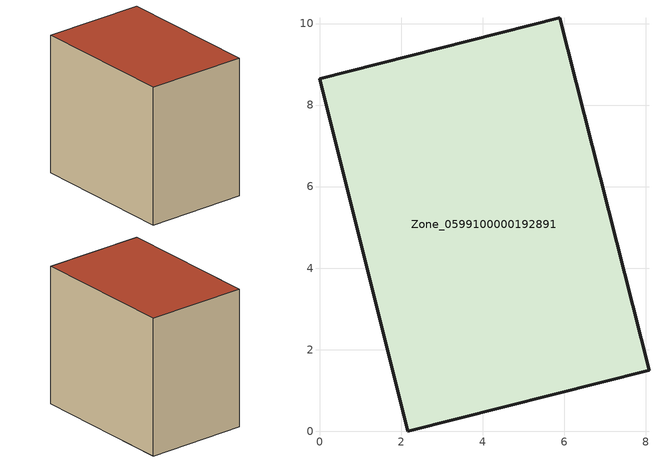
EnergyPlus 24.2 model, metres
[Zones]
Zone_0599100000192891
 floor ground (C_G): 5.89,10.14 8.08,1.5 2.16,0 0,8.65 z0
 wall outside (C_F): 2.16,0 8.08,1.5 5.89,10.14 0,8.65 2.16,0 z0:8.27
 roof outside (C_R): 8.08,1.5 5.89,10.14 0,8.65 2.16,0 z8.27
[BUILDING]
Pand.0599100000192891: North Axis=0; Terrain=City; Loads Convergence Tolerance Value=0.04; Temperature Convergence Tolerance Value=0.4; Solar Distribution=FullExterior; Maximum Number of Warmup Days=25; Minimum Number of Warmup Days=1
[Site:Location]
Rotterdam.The.Hague.AP_ZH_NLD Design_Conditions: Latitude=51.96; Longitude=4.45; Time Zone=1; Elevation=-4.5
[SITE:GROUNDTEMPERATURE:BUILDINGSURFACE]
18, 18, 18, 18, 18, 18, 18, 18, 18, 18, 18, 18
[MATERIAL] Thermal Absorptance=0.9; Solar Absorptance=0.7; Visible Absorptance=0.7
Name | Roughness | Thickness | Conductivity | Density | Specific Heat
G.TC.1965-1974 | MediumSmooth | 0.15 | 0.882353 | 540 | 1210
F.TC.1965-1974 | Rough | 0.3 | 0.697674 | 1920 | 840
R.TC.1965-1974 | MediumRough | 0.2 | 0.232558 | 1500 | 1000
[CONSTRUCTION]
C_G: G.TC.1965-1974
C_F: F.TC.1965-1974
C_R: R.TC.1965-1974
[ZONE]
Zone_0599100000192891: Type=1; Multiplier=1; Ceiling Height=Autocalculate; Volume=Autocalculate; Floor Area=autocalculate; Part of Total Floor Area=Yes
[ZONEINFILTRATION:DESIGNFLOWRATE]
Infil_Zone_0599100000192891: Zone or ZoneList or Space or SpaceList=Zone_0599100000192891; Schedule=AlwaysOn; Design Flow Rate Calculation Method=Flow/Area; Flow Rate per Floor Area=0.003; Constant Term Coefficient=1; Temperature Term Coefficient=0; Velocity Term Coefficient=0; Velocity Squared Term Coefficient=0
[HVACTEMPLATE:ZONE:IDEALLOADSAIRSYSTEM]
Zone_0599100000192891: Maximum Heating Supply Air Temperature=50; Minimum Cooling Supply Air Temperature=13; Maximum Heating Supply Air Humidity Ratio=0.0156; Minimum Cooling Supply Air Humidity Ratio=0.0077; Heating Limit=NoLimit; Cooling Limit=NoLimit; Dehumidification Control Type=ConstantSensibleHeatRatio; Cooling Sensible Heat Ratio=0.7; Dehumidification Setpoint=60; Humidification Control Type=None; Humidification Setpoint=30; Outdoor Air Method=None; Outdoor Air Flow Rate per Person=0.00944; Outdoor Air Flow Rate per Zone Floor Area=0; Outdoor Air Flow Rate per Zone=0; Demand Controlled Ventilation Type=None; Outdoor Air Economizer Type=NoEconomizer; Heat Recovery Type=None; Sensible Heat Recovery Effectiveness=0.7; Latent Heat Recovery Effectiveness=0.65
[ZONECONTROL:THERMOSTAT]
ThermostatControl_Zone_0599100000192891: Zone or ZoneList=Zone_0599100000192891; Control Type Schedule=DualSetpointControlType; Control 1=Thermostat_Zone_0599100000192891; Temperature Difference Between Cutout And Setpoint=0
[THERMOSTATSETPOINT:DUALSETPOINT]
Thermostat_Zone_0599100000192891: Heating Setpoint Temperature Schedule=HeatingSetpoint_Zone_0599100000192891; Cooling Setpoint Temperature Schedule=CoolingSetpoint_Zone_0599100000192891
[SCHEDULE:COMPACT]
HeatingSetpoint_Zone_0599100000192891: Through: 12/31, For: AllDays, Until: 24:00, 21
CoolingSetpoint_Zone_0599100000192891: Through: 12/31, For: AllDays, Until: 24:00, 24
DualSetpointControlType: Through: 12/31, For: AllDays, Until: 24:00, 4
AlwaysOn: Through: 12/31, For: AllDays, Until: 24:00, 1
